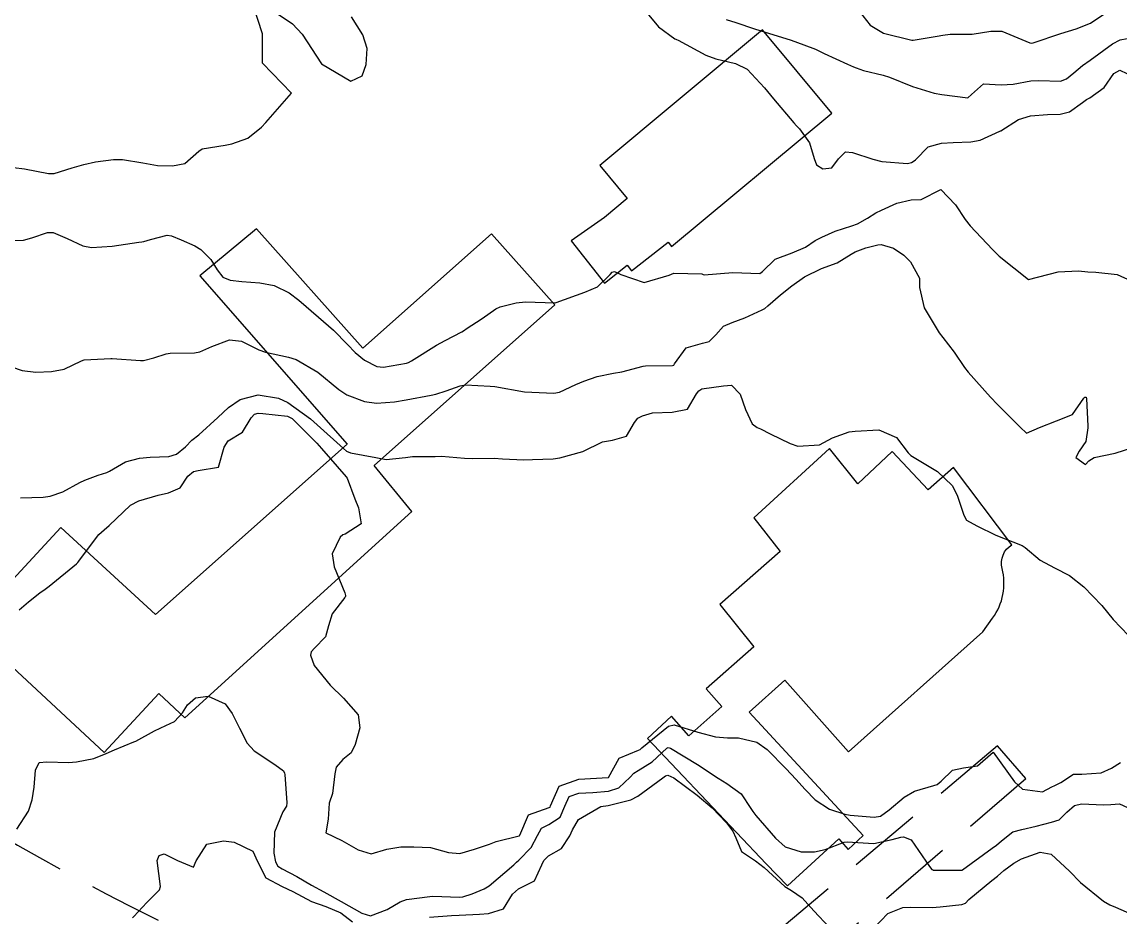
# Model space of a CAD drawing. Header units: metres. Extents: x 298520 to 308411, y 7433745 to 7450750.
# Drawn here: x 303712.2 to 303786.5, y 7440318.6 to 7440379.2 of the extents above; entities that cross this region are included whole.
import ezdxf

# ---------------------------------------------------------------- set-up
doc = ezdxf.new("R2010")
doc.units = ezdxf.units.M
doc.header["$LTSCALE"] = 10
doc.linetypes.add('DASHED', pattern=[0.75, 0.5, -0.25])
for name, color, linetype in [('Curvas de Nivel 1m', 11, 'Continuous'), ('Curvas de Nivel 5m', 15, 'Continuous'), ('Edificações', 30, 'Continuous'), ('Vias Secundárias', 230, 'DASHED')]:
    doc.layers.add(name, color=color, linetype=linetype)

msp = doc.modelspace()

# ---------------------------------------------------------------- linework, layer by layer
at = {"layer": 'Curvas de Nivel 1m', "flags": 128}
for points, elevation in [([(303711.647, 7440369.325), (303712.403, 7440369.227), (303714.027, 7440368.907), (303714.399, 7440368.915), (303715.622, 7440369.301), (303716.408, 7440369.526), (303717.21, 7440369.703), (303718.414, 7440369.862), (303719.034, 7440369.86), (303720.411, 7440369.637), (303721.398, 7440369.46), (303722.408, 7440369.433), (303723.243, 7440369.595), (303724.194, 7440370.413), (303724.425, 7440370.569), (303725.983, 7440370.839), (303726.428, 7440370.911), (303727.517, 7440371.294), (303728.44, 7440372.041), (303728.722, 7440372.366), (303730.463, 7440374.34), (303728.493, 7440376.37), (303728.513, 7440378.37), (303727.843, 7440380.377)], 728), ([(303728.543, 7440380.37), (303730.523, 7440379.042), (303731.189, 7440378.333), (303732.493, 7440376.32), (303734.476, 7440375.168), (303735.251, 7440375.519), (303735.52, 7440376.285), (303735.577, 7440377.357), (303735.301, 7440378.282), (303734.531, 7440379.505)], 728), ([(303754.53, 7440379.756), (303755.3, 7440378.828), (303756.408, 7440378.032), (303756.472, 7440377.991), (303756.512, 7440377.967), (303756.621, 7440377.92), (303758.502, 7440376.917), (303759.178, 7440376.678), (303760.497, 7440376.362), (303761.299, 7440375.972), (303762.474, 7440374.708), (303763.069, 7440373.954), (303764.447, 7440372.332), (303764.634, 7440372.127), (303764.822, 7440371.934), (303765.497, 7440370.987), (303765.833, 7440369.919), (303765.987, 7440369.494), (303766.406, 7440369.225), (303767.021, 7440369.29), (303767.48, 7440369.899), (303767.941, 7440370.374), (303768.419, 7440370.326), (303769.794, 7440369.876), (303770.411, 7440369.712), (303772.143, 7440369.577), (303772.411, 7440369.666), (303772.529, 7440369.721), (303772.669, 7440369.837), (303773.533, 7440370.722), (303774.43, 7440370.957), (303775.225, 7440371.014), (303776.432, 7440371.06), (303777.059, 7440371.158), (303778.387, 7440371.771), (303778.423, 7440371.79), (303778.443, 7440371.802), (303779.653, 7440372.556), (303780.453, 7440372.805), (303781.616, 7440372.894), (303782.455, 7440372.935), (303783.087, 7440373.083), (303783.974, 7440373.705), (303784.254, 7440373.914), (303784.468, 7440374.032), (303785.441, 7440374.723), (303786.098, 7440375.676), (303786.495, 7440375.908), (303786.976, 7440375.665)], 728), ([(303768.865, 7440379.885), (303769.606, 7440378.956), (303770.518, 7440378.4), (303772.43, 7440377.924), (303772.514, 7440377.923), (303774.138, 7440378.202), (303774.518, 7440378.28), (303775.031, 7440378.326), (303776.518, 7440378.341), (303777.765, 7440378.533), (303778.521, 7440378.531), (303780.41, 7440377.751), (303780.513, 7440377.725), (303780.65, 7440377.748), (303782.52, 7440378.39), (303783.541, 7440378.691), (303784.527, 7440379.076), (303785.429, 7440379.687)], 726), ([(303759.874, 7440379.337), (303760.524, 7440379.118), (303761.786, 7440378.701), (303762.518, 7440378.478), (303764.201, 7440377.943), (303764.512, 7440377.835), (303765.904, 7440377.316), (303766.504, 7440377.025), (303768.075, 7440376.317), (303768.495, 7440376.131), (303768.657, 7440376.05), (303769.156, 7440375.88), (303770.489, 7440375.569), (303770.916, 7440375.427), (303772.477, 7440374.806), (303773.942, 7440374.354), (303774.47, 7440374.262), (303776.228, 7440374.032), (303776.47, 7440374.255), (303777.281, 7440374.982), (303778.48, 7440374.915), (303779.294, 7440374.948), (303780.484, 7440375.183), (303781.031, 7440375.196), (303782.485, 7440375.159), (303782.898, 7440375.305), (303783.398, 7440375.711), (303783.984, 7440376.219), (303784.502, 7440376.569), (303786, 7440377.678), (303786.516, 7440377.962), (303787.944, 7440378.23)], 727), ([(303710.573, 7440364.345), (303712.341, 7440364.393), (303712.904, 7440364.552), (303713.954, 7440364.931), (303714.349, 7440364.912), (303715.285, 7440364.521), (303716.338, 7440364.017), (303716.944, 7440363.897), (303718.338, 7440364.003), (303720.135, 7440364.257), (303720.341, 7440364.291), (303720.483, 7440364.317), (303720.924, 7440364.454), (303722.048, 7440364.743), (303722.347, 7440364.703), (303723.002, 7440364.43), (303723.933, 7440364.01), (303724.337, 7440363.773), (303725.004, 7440363.084), (303725.432, 7440362.403), (303725.818, 7440361.898), (303726.316, 7440361.694), (303727.103, 7440361.595), (303728.314, 7440361.514), (303729.302, 7440361.345), (303730.308, 7440360.841), (303730.95, 7440360.334), (303732.286, 7440359.198), (303733.3, 7440358.31), (303734.263, 7440357.348), (303734.77, 7440356.804), (303735.398, 7440356.283), (303736.247, 7440355.86), (303736.691, 7440355.821), (303738.25, 7440356.079), (303738.382, 7440356.117), (303738.592, 7440356.245), (303740.264, 7440357.291), (303740.871, 7440357.61), (303741.979, 7440358.203), (303742.158, 7440358.318), (303742.276, 7440358.395), (303743.374, 7440359.102), (303744.296, 7440359.748), (303744.582, 7440359.892), (303745.666, 7440360.16), (303746.304, 7440360.223), (303748.27, 7440360.164), (303748.303, 7440360.17), (303748.36, 7440360.185), (303750.311, 7440360.889), (303751.164, 7440361.242), (303752.031, 7440362.083), (303752.168, 7440362.238), (303752.325, 7440362.276), (303752.754, 7440362.076), (303754.318, 7440361.546), (303756.011, 7440362.035), (303756.324, 7440362.179), (303758.219, 7440362.116), (303758.324, 7440362.075), (303758.381, 7440362.067), (303760.325, 7440362.221), (303762.142, 7440362.145), (303762.326, 7440362.271), (303763.177, 7440363.109), (303764.339, 7440363.543), (303765.235, 7440363.927), (303765.898, 7440364.368), (303766.353, 7440364.595), (303767.248, 7440365.013), (303768.365, 7440365.377), (303768.755, 7440365.499), (303769.441, 7440365.879), (303770.001, 7440366.25), (303770.379, 7440366.434), (303771.425, 7440366.896), (303772.386, 7440367.124), (303773.06, 7440367.159), (303774.393, 7440367.82), (303775.374, 7440366.796), (303776.028, 7440365.795), (303776.367, 7440365.373), (303777.893, 7440363.775), (303778.338, 7440363.322), (303780.323, 7440361.75), (303782.328, 7440362.26), (303783.708, 7440362.327), (303784.329, 7440362.264), (303784.871, 7440362.234), (303786.327, 7440362.068), (303787.26, 7440361.661)], 729), ([(303712.137, 7440346.97), (303713.675, 7440347.007), (303714.138, 7440347.085), (303714.999, 7440347.385), (303716.148, 7440348.009), (303716.48, 7440348.176), (303717.387, 7440348.498), (303717.97, 7440348.678), (303718.157, 7440348.779), (303719.244, 7440349.397), (303720.171, 7440349.652), (303720.909, 7440349.716), (303722.173, 7440349.77), (303722.68, 7440349.93), (303723.299, 7440350.429), (303723.731, 7440350.881), (303724.191, 7440351.243), (303725.475, 7440352.401), (303726.21, 7440353.08), (303726.983, 7440353.615), (303728.219, 7440353.946), (303729.584, 7440353.717), (303730.214, 7440353.431), (303731.744, 7440352.325), (303732.199, 7440351.917), (303733.979, 7440350.302), (303734.18, 7440350.136), (303734.467, 7440350.008), (303736.174, 7440349.69), (303736.878, 7440349.557), (303738.175, 7440349.704), (303738.655, 7440349.763), (303740.176, 7440349.77), (303740.606, 7440349.786), (303742.175, 7440349.661), (303742.734, 7440349.635), (303744.175, 7440349.655), (303744.739, 7440349.607), (303746.174, 7440349.531), (303746.765, 7440349.553), (303748.175, 7440349.605), (303748.62, 7440349.679), (303750.183, 7440350.1), (303751.515, 7440350.761), (303752.191, 7440350.861), (303753.12, 7440351.145), (303753.677, 7440352.065), (303753.903, 7440352.366), (303754.207, 7440352.517), (303754.886, 7440352.726), (303756.21, 7440352.776), (303757.256, 7440352.977), (303757.873, 7440354.013), (303758.028, 7440354.21), (303758.228, 7440354.349), (303759.689, 7440354.538), (303760.232, 7440354.591), (303760.812, 7440353.981), (303761.173, 7440352.936), (303761.64, 7440351.968), (303761.966, 7440351.729), (303762.2, 7440351.628), (303762.846, 7440351.303), (303764.19, 7440350.647), (303764.728, 7440350.472), (303766.189, 7440350.557), (303767.065, 7440351.03), (303768.198, 7440351.427), (303768.594, 7440351.491), (303770.2, 7440351.564), (303771.402, 7440351.059), (303772.185, 7440350.014), (303772.369, 7440349.838), (303774.167, 7440348.751), (303775.152, 7440347.805), (303775.495, 7440347.149), (303775.942, 7440345.793), (303776.128, 7440345.456), (303776.827, 7440345.078), (303778.113, 7440344.449), (303779.889, 7440343.752), (303780.101, 7440343.603), (303781.11, 7440342.752), (303782.088, 7440342.239), (303783.099, 7440341.71), (303784.076, 7440340.961), (303785.286, 7440339.688), (303786.049, 7440338.735), (303787.081, 7440337.664)], 731), ([(303712.045, 7440339.392), (303712.68, 7440339.927), (303713.443, 7440340.546), (303713.805, 7440340.803), (303714.068, 7440341.004), (303715.91, 7440342.513), (303715.999, 7440342.596), (303716.086, 7440342.689), (303716.859, 7440343.745), (303717.436, 7440344.497), (303717.796, 7440344.813), (303718.119, 7440345.096), (303719.575, 7440346.468), (303720.136, 7440346.758), (303721.437, 7440347.15), (303722.142, 7440347.31), (303722.931, 7440347.646), (303723.449, 7440348.427), (303723.831, 7440348.75), (303724.159, 7440348.823), (303725.516, 7440349.047), (303725.908, 7440350.394), (303726.187, 7440350.82), (303727.156, 7440351.418), (303727.731, 7440352.375), (303727.954, 7440352.624), (303728.206, 7440352.695), (303728.523, 7440352.683), (303730.205, 7440352.506), (303730.516, 7440352.337), (303732.186, 7440350.658), (303732.5, 7440350.317), (303734.154, 7440348.4), (303734.229, 7440348.299), (303734.75, 7440346.902), (303735.008, 7440346.287), (303735.186, 7440345.215), (303734.106, 7440344.521), (303733.942, 7440344.465), (303733.747, 7440344.304), (303733.217, 7440343.184), (303733.346, 7440342.307), (303734.065, 7440340.535), (303734.127, 7440340.363), (303734.114, 7440340.299), (303734.097, 7440340.265), (303734.062, 7440340.224), (303733.227, 7440339.126), (303732.957, 7440338.311), (303732.761, 7440337.577), (303732.018, 7440336.802), (303731.784, 7440336.553), (303731.741, 7440336.323), (303732.006, 7440335.619), (303733.075, 7440334.309), (303733.98, 7440333.43), (303734.972, 7440332.285), (303735.077, 7440331.406), (303734.77, 7440330.288), (303734.503, 7440329.723), (303733.927, 7440329.266), (303733.477, 7440328.747), (303733.407, 7440328.305), (303733.232, 7440326.974), (303733.022, 7440326.309), (303732.955, 7440325.236), (303732.791, 7440324.311), (303733.865, 7440323.801), (303734.979, 7440323.161), (303735.852, 7440322.898), (303736.915, 7440323.201), (303737.859, 7440323.353), (303738.747, 7440323.354), (303739.859, 7440323.325), (303741.093, 7440322.973), (303741.854, 7440322.922), (303742.845, 7440323.203), (303743.863, 7440323.532), (303744.307, 7440323.733), (303745.872, 7440324.1), (303745.904, 7440324.118), (303745.915, 7440324.15), (303746.503, 7440325.527), (303747.892, 7440326.017), (303747.968, 7440326.054), (303747.996, 7440326.129), (303748.574, 7440327.455), (303749.911, 7440327.941), (303751.892, 7440328.059), (303751.913, 7440328.06), (303752.643, 7440329.362), (303753.941, 7440329.901), (303754.048, 7440329.952), (303754.168, 7440330.057), (303755.958, 7440331.529), (303756.361, 7440331.624), (303757.954, 7440331.117), (303759.138, 7440330.811), (303759.95, 7440330.729), (303760.701, 7440330.729), (303761.948, 7440330.439), (303762.653, 7440329.953), (303763.923, 7440328.631), (303764.581, 7440327.93), (303765.226, 7440327.24), (303765.899, 7440326.537), (303766.867, 7440325.9), (303767.888, 7440325.574), (303768.262, 7440325.511), (303769.885, 7440325.359), (303770.308, 7440325.442), (303770.896, 7440325.855), (303771.902, 7440326.721), (303772.604, 7440327.135), (303773.91, 7440327.517), (303774.146, 7440327.582), (303774.411, 7440327.815), (303775.176, 7440328.556), (303775.927, 7440328.71), (303776.872, 7440328.838), (303777.943, 7440329.77), (303779.376, 7440327.755), (303779.908, 7440327.265), (303781.264, 7440327.087), (303781.91, 7440327.418), (303782.113, 7440327.516), (303782.504, 7440327.714), (303783.359, 7440328.268), (303783.922, 7440328.281), (303785.237, 7440328.373), (303785.928, 7440328.677), (303786.544, 7440329.061)], 732), ([(303711.873, 7440324.56), (303712.664, 7440325.773), (303712.922, 7440326.55), (303713.046, 7440327.404), (303713.145, 7440328.548), (303713.405, 7440329.061), (303713.922, 7440329.119), (303715.37, 7440329.069), (303715.922, 7440329.105), (303717.09, 7440329.333), (303717.931, 7440329.677), (303718.486, 7440329.93), (303719.809, 7440330.462), (303719.944, 7440330.518), (303721.187, 7440331.211), (303721.954, 7440331.573), (303722.552, 7440331.839), (303723.08, 7440332.429), (303723.424, 7440332.973), (303723.978, 7440333.441), (303724.837, 7440333.55), (303725.973, 7440333.036), (303726.456, 7440332.385), (303726.952, 7440331.381), (303727.456, 7440330.375), (303727.935, 7440329.854), (303729.341, 7440328.929), (303729.915, 7440328.507), (303729.992, 7440328.339), (303730.003, 7440328.248), (303730.16, 7440326.337), (303730.121, 7440326.108), (303729.887, 7440325.726), (303729.321, 7440324.348), (303729.27, 7440322.931), (303729.393, 7440322.347), (303729.551, 7440322.055), (303729.838, 7440321.864), (303730.817, 7440321.346), (303731.827, 7440320.766), (303732.647, 7440320.312), (303733.814, 7440319.675), (303735.212, 7440318.869), (303735.799, 7440318.693), (303736.933, 7440319.131), (303737.814, 7440319.642), (303738.253, 7440319.809), (303739.82, 7440320.011), (303740.033, 7440320.014), (303741.819, 7440319.952), (303742.047, 7440319.97), (303742.697, 7440320.191), (303743.488, 7440320.521), (303743.828, 7440320.717), (303745.508, 7440322.155), (303745.682, 7440322.316), (303745.847, 7440322.454), (303746.676, 7440323.327), (303747.101, 7440324.138), (303747.388, 7440324.625), (303747.88, 7440324.873), (303748.645, 7440325.362), (303748.957, 7440326.119), (303749.253, 7440326.763), (303749.902, 7440326.995), (303750.853, 7440327.046), (303751.903, 7440327.126), (303752.62, 7440327.358), (303753.384, 7440328.065), (303753.629, 7440328.352), (303753.92, 7440328.533), (303754.86, 7440329.115), (303755.863, 7440330.031), (303755.943, 7440330.072), (303756.102, 7440330.028), (303757.927, 7440328.938), (303759.333, 7440327.996), (303759.909, 7440327.641), (303760.875, 7440326.948), (303761.536, 7440325.965), (303761.67, 7440325.743), (303761.886, 7440325.486), (303763.214, 7440323.946), (303763.857, 7440323.366), (303764.949, 7440323.019), (303765.854, 7440323.024), (303766.575, 7440323.184), (303767.861, 7440323.672), (303768.055, 7440323.694), (303769.86, 7440323.596), (303771.106, 7440323.851), (303771.694, 7440324.014), (303771.866, 7440324.031), (303772.392, 7440323.835), (303773.636, 7440322.031), (303773.777, 7440321.821), (303773.843, 7440321.798), (303773.869, 7440321.793), (303775.843, 7440321.789), (303775.868, 7440321.8), (303777.858, 7440323.278), (303778.151, 7440323.476), (303778.501, 7440323.764), (303779.258, 7440324.371), (303779.875, 7440324.535), (303780.848, 7440324.766), (303781.883, 7440325.039), (303782.401, 7440325.199), (303782.927, 7440325.71), (303783.447, 7440326.155), (303783.899, 7440326.264), (303785.389, 7440326.194), (303785.898, 7440326.227), (303786.488, 7440326.261), (303787.81, 7440325.651)], 733), ([(303739.799, 7440318.61), (303741.287, 7440318.721), (303741.801, 7440318.737), (303743.183, 7440318.805), (303743.803, 7440318.856), (303744.798, 7440319.175), (303745.41, 7440320.156), (303745.827, 7440320.527), (303746.9, 7440321.072), (303747.406, 7440322.134), (303747.54, 7440322.44), (303747.852, 7440322.746), (303748.73, 7440323.251), (303749.294, 7440324.116), (303749.482, 7440324.509), (303749.884, 7440325.219), (303751.385, 7440326.088), (303751.894, 7440326.16), (303753.425, 7440326.537), (303753.9, 7440326.787), (303755.584, 7440328.035), (303755.772, 7440328.175), (303755.916, 7440328.217), (303756.327, 7440328.026), (303757.901, 7440326.847), (303758.927, 7440326), (303759.883, 7440324.995), (303760.324, 7440324.43), (303760.533, 7440323.98), (303760.915, 7440323.036), (303761.847, 7440322.412), (303762.432, 7440321.954), (303763.83, 7440320.688), (303764.297, 7440320.403), (303765.02, 7440319.922), (303765.81, 7440319.032), (303766.861, 7440317.899)], 734), ([(303719.7, 7440318.555), (303719.796, 7440318.649), (303720.669, 7440319.592), (303721.527, 7440320.443), (303721.598, 7440320.669), (303721.367, 7440322.445), (303721.511, 7440322.781), (303721.85, 7440322.882), (303722.754, 7440322.431), (303723.838, 7440321.976), (303724.025, 7440322.417), (303724.726, 7440323.541), (303725.864, 7440323.775), (303726.575, 7440323.671), (303727.853, 7440323.062), (303728.158, 7440322.365), (303728.739, 7440321.263), (303729.826, 7440320.678), (303730.564, 7440320.333), (303731.813, 7440319.669), (303732.784, 7440319.334), (303733.802, 7440318.904), (303734.585, 7440318.288)], 734), ([(303769.868, 7440317.869), (303770.817, 7440318.846), (303771.814, 7440319.249), (303772.374, 7440319.275), (303773.814, 7440319.254), (303774.338, 7440319.292), (303775.818, 7440319.468), (303776.058, 7440319.558), (303776.295, 7440319.793), (303777.836, 7440321.095), (303778.237, 7440321.367), (303778.658, 7440321.762), (303779.337, 7440322.267), (303779.851, 7440322.546), (303781.119, 7440322.995), (303781.854, 7440322.874), (303783.102, 7440321.707), (303783.835, 7440320.947), (303785.4, 7440319.684), (303785.819, 7440319.447), (303786.215, 7440319.276), (303787.807, 7440318.582)], 734)]:
    msp.add_lwpolyline(points, dxfattribs=dict(at, elevation=elevation))
at = {"layer": 'Curvas de Nivel 5m', "elevation": 730, "flags": 128}
msp.add_lwpolyline([(303710.711, 7440356.113), (303712.243, 7440355.578), (303713.168, 7440355.472), (303714.238, 7440355.513), (303715.09, 7440355.671), (303716.249, 7440356.243), (303716.449, 7440356.309), (303718.252, 7440356.398), (303718.343, 7440356.397), (303720.25, 7440356.252), (303720.446, 7440356.262), (303721.14, 7440356.451), (303721.99, 7440356.709), (303722.256, 7440356.752), (303723.895, 7440356.786), (303724.257, 7440356.857), (303725.064, 7440357.211), (303726.266, 7440357.662), (303727.081, 7440357.565), (303728.259, 7440356.988), (303728.716, 7440356.821), (303730.254, 7440356.496), (303730.779, 7440356.335), (303732.24, 7440355.483), (303733.657, 7440354.306), (303734.219, 7440353.93), (303735.411, 7440353.478), (303736.214, 7440353.383), (303737.428, 7440353.471), (303738.216, 7440353.593), (303739.918, 7440353.922), (303740.221, 7440353.991), (303740.93, 7440354.213), (303741.875, 7440354.556), (303742.229, 7440354.604), (303743.895, 7440354.516), (303744.228, 7440354.496), (303746.223, 7440354.15), (303748.222, 7440354.059), (303748.603, 7440354.124), (303749.692, 7440354.647), (303750.234, 7440354.859), (303751.153, 7440355.177), (303752.243, 7440355.406), (303752.822, 7440355.496), (303754.25, 7440355.869), (303754.418, 7440355.89), (303756.251, 7440355.927), (303756.327, 7440355.955), (303756.372, 7440356.029), (303757.164, 7440357.121), (303758.267, 7440357.431), (303758.718, 7440357.555), (303759.179, 7440358.001), (303759.695, 7440358.583), (303760.286, 7440358.83), (303761.126, 7440359.142), (303762.299, 7440359.68), (303762.481, 7440359.778), (303762.686, 7440359.956), (303763.547, 7440360.711), (303764.317, 7440361.312), (303765.165, 7440361.927), (303766.329, 7440362.478), (303767.374, 7440362.858), (303768.338, 7440363.448), (303768.608, 7440363.62), (303769.33, 7440363.88), (303770.125, 7440364.093), (303770.346, 7440364.107), (303771.193, 7440363.857), (303771.889, 7440363.397), (303772.334, 7440362.932), (303772.948, 7440361.834), (303772.958, 7440361.192), (303773.271, 7440359.83), (303774.278, 7440358.143), (303774.534, 7440357.816), (303775.292, 7440356.833), (303775.993, 7440355.794), (303776.248, 7440355.463), (303777.754, 7440353.775), (303778.218, 7440353.293), (303779.761, 7440351.754), (303780.199, 7440351.349), (303781.067, 7440351.737), (303782.208, 7440352.19), (303783.305, 7440352.616), (303784.067, 7440353.702), (303784.139, 7440353.786), (303784.224, 7440353.783), (303784.239, 7440353.7), (303784.33, 7440351.824), (303784.328, 7440351.698), (303784.194, 7440350.791), (303783.76, 7440350.131), (303783.534, 7440349.706), (303784.176, 7440349.226), (303784.395, 7440349.481), (303784.772, 7440349.691), (303786.186, 7440349.999), (303787.446, 7440350.402)], dxfattribs=at)
at = {"layer": 'Edificações'}
for points in [[(303749.384, 7440364.361), (303751.637, 7440361.494), (303753.174, 7440362.702), (303753.469, 7440362.327), (303755.939, 7440364.268), (303756.174, 7440363.968), (303767.019, 7440372.994), (303762.337, 7440378.619), (303751.316, 7440369.446), (303753.171, 7440367.218), (303751.635, 7440365.939)], [(303724.273, 7440361.981), (303734.231, 7440350.591), (303721.257, 7440339.072), (303714.864, 7440344.963), (303708.632, 7440338.242), (303717.79, 7440329.747), (303721.482, 7440333.727), (303723.247, 7440332.09), (303738.596, 7440346.052), (303736.056, 7440349.147), (303748.276, 7440360.024), (303743.993, 7440364.835), (303735.291, 7440357.09), (303728.096, 7440365.174)]]:
    msp.add_lwpolyline(points, close=True, dxfattribs=at)
msp.add_lwpolyline([(303764.029, 7440320.721), (303767.485, 7440323.894), (303768.133, 7440323.188), (303769.148, 7440324.12), (303761.423, 7440332.463), (303763.845, 7440334.629), (303768.14, 7440329.78), (303777.231, 7440337.917), (303777.895, 7440338.828, 0.223846), (303778.542, 7440342.191, -0.331701), (303779.203, 7440343.797), (303775.26, 7440349.033), (303773.526, 7440347.523), (303771.111, 7440350.106), (303768.773, 7440347.92), (303766.858, 7440350.31), (303761.746, 7440345.625), (303763.526, 7440343.346), (303759.44, 7440339.744), (303761.734, 7440336.892), (303758.524, 7440334.054), (303759.583, 7440332.857), (303757.349, 7440330.882), (303756.175, 7440332.21), (303754.543, 7440330.681), (303762.58, 7440322.211)], format="xyb", close=True, dxfattribs=at)
at = {"layer": 'Vias Secundárias', "elevation": 725.492}
msp.add_lwpolyline([(303955.736, 7440303.791, 0.003785), (303933.334, 7440296.504, -0.018372), (303907.984, 7440289.069, 0.009099), (303873.454, 7440279.633, -0.017646), (303844.683, 7440272.297, -0.131515), (303813.024, 7440273.791, -0.066946), (303791.676, 7440283.903, 0.052584), (303784.315, 7440287.651, -0.014657), (303776.102, 7440291.078, -0.011748), (303754.229, 7440301.591, -0.50876), (303753.657, 7440305.184), (303780.135, 7440327.984), (303778.229, 7440330.198), (303752.143, 7440308.202, -0.292903), (303746.065, 7440307.403, 0.012901), (303735.013, 7440312.252, -0.034664), (303710.441, 7440324.33, 0.022436), (303684.522, 7440337.867, -0.053457), (303679.156, 7440341.107, -0.396514), (303677.399, 7440351.615, -0.079788), (303689.898, 7440365.072, 0.048007), (303714.826, 7440388.717, -0.048798)], format="xyb", dxfattribs=at)
at = {"layer": 'Vias Secundárias'}
msp.add_lwpolyline([(303607.103, 7440386.366, 0.108914), (303619.219, 7440375.323, -0.028123), (303621.82, 7440373.625, 0.004841), (303631.481, 7440366.656, -0.033974), (303639.212, 7440360.363, 0.051837), (303646.466, 7440354.877, -0.029658), (303655.051, 7440348.963, 0.038432), (303668.615, 7440339.966, -0.024591), (303671.697, 7440338.042, 0.029436), (303685.393, 7440329.676, -0.00242), (303695.653, 7440324.146, 0.011871), (303724.535, 7440309.276, 0.007105), (303765.156, 7440290.276, -0.035451), (303782.77, 7440280.787, -0.002091), (303802.877, 7440267.921, -0.004951), (303826.097, 7440252.598, 0.029824), (303829.25, 7440249.95), (303869.975, 7440215.346), (303903.685, 7440181.478), (303937.091, 7440148.064), (303972.417, 7440115.095), (303986.049, 7440103.226)], format="xyb", dxfattribs=at)

doc.saveas('drawing.dxf')
